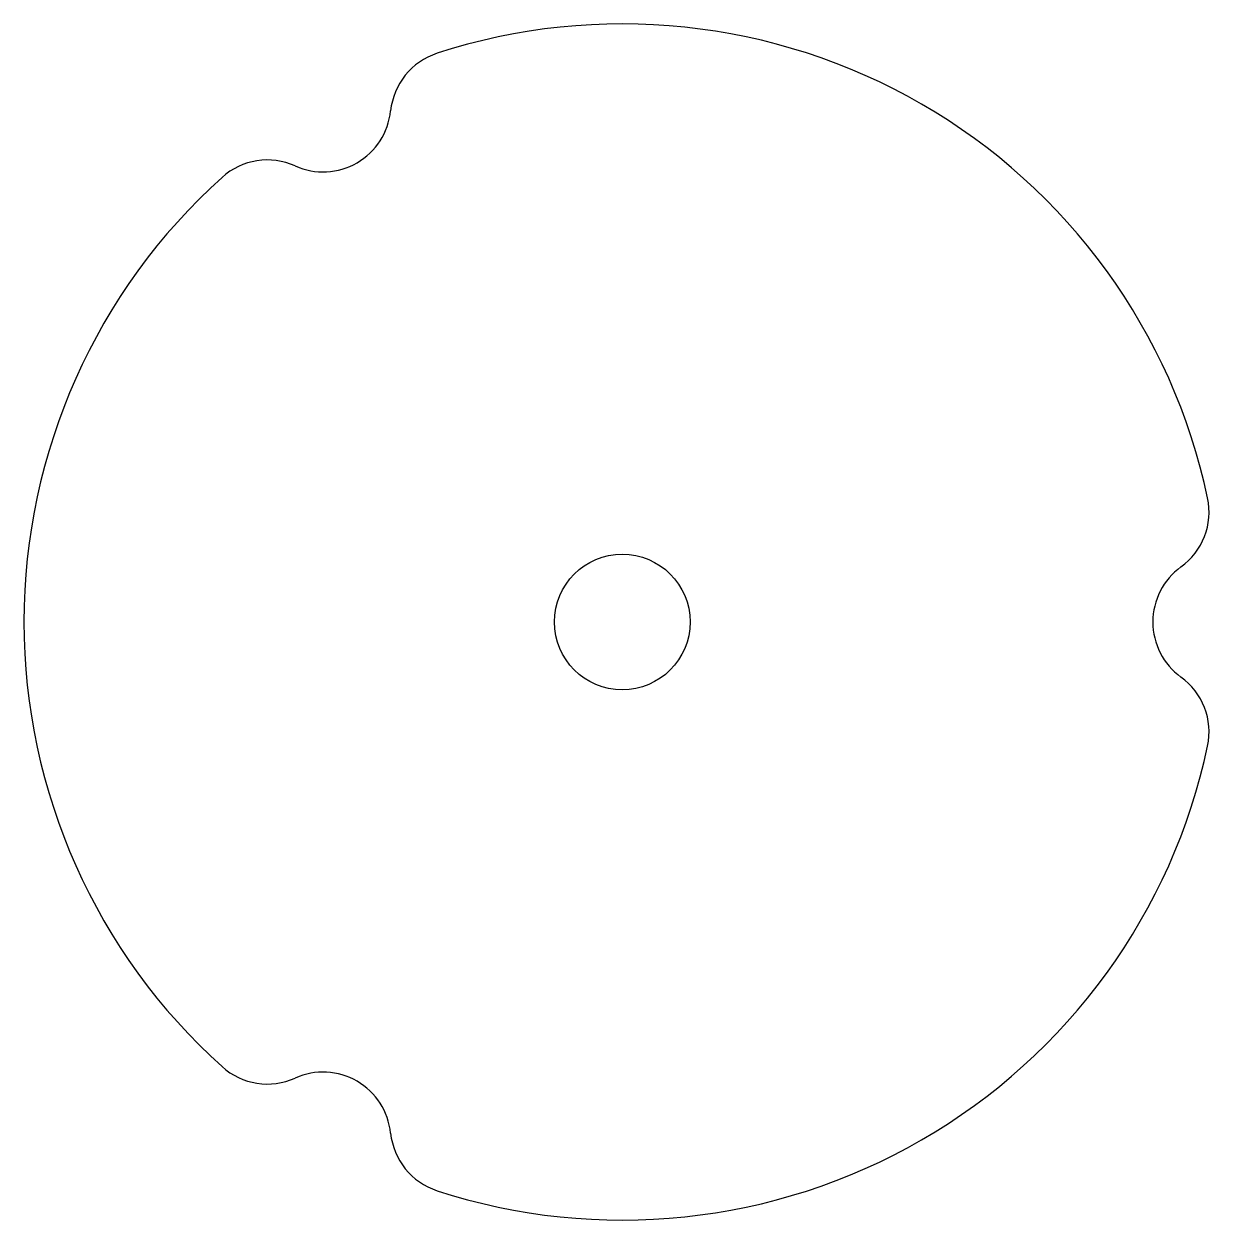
# Model space of a CAD drawing. Header units: millimetres. Extents: x -26.1 to 8.8, y -17.6 to 17.6.
import ezdxf

# ---------------------------------------------------------------- set-up
doc = ezdxf.new("R2010")
doc.units = ezdxf.units.MM

msp = doc.modelspace()

# ---------------------------------------------------------------- linework, layer by layer
at = {"color": 7, "linetype": 'Continuous', "lineweight": 25}
msp.add_circle((-8.5, 0), 2, dxfattribs=at)
for centre, radius, start, end in [((-8.5, 0), 17.635, 11.9749, 108.0251), ((-13.338, 14.867), 2, 108.0251, 174.1928), ((-17.317, 15.272), 2, 245.8072, 354.1928), ((-18.957, 11.623), 2, 65.8072, 131.9749), ((-8.5, 0), 17.635, 131.9749, 228.0251), ((6.795, 3.244), 2, 305.8072, 11.9749), ((9.135, 0), 2, 125.8072, 234.1928), ((6.795, -3.244), 2, 348.0251, 54.1928), ((-8.5, 0), 17.635, 251.9749, 348.0251), ((-18.957, -11.623), 2, 228.0251, 294.1928), ((-17.317, -15.272), 2, 5.8072, 114.1928), ((-13.338, -14.867), 2, 185.8072, 251.9749)]:
    msp.add_arc(centre, radius, start, end, dxfattribs=at)

doc.saveas('drawing.dxf')
